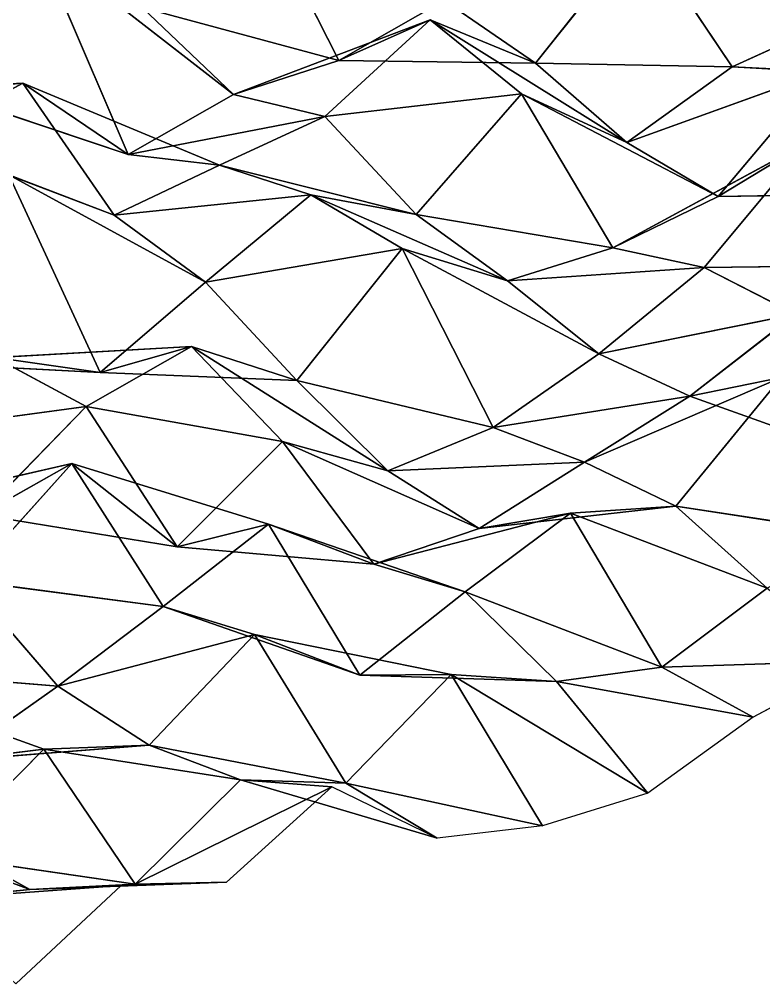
# Model space of a CAD drawing. Header units: metres. Extents: x -3703 to 431, y -1555 to 134.
# Drawn here: x -2506.6 to -2411.8, y -1186.8 to -1063.9 of the extents above; entities that cross this region are included whole.
import ezdxf

# ---------------------------------------------------------------- set-up
doc = ezdxf.new("R2010")
doc.units = ezdxf.units.M

msp = doc.modelspace()

# ---------------------------------------------------------------- linework, layer by layer
for p, q in [((-2477.5637, -1046.1487, -5622.606), (-2465.936, -1069.1517, -5657.7886)), ((-2465.936, -1069.1517, -5657.7886), (-2477.5637, -1046.1487, -5622.606)), ((-2427.4758, -1052.5685, -5646.833), (-2440.8918, -1069.4681, -5670.5493)), ((-2440.8918, -1069.4681, -5670.5493), (-2427.4758, -1052.5685, -5646.833)), ((-2427.4758, -1052.5685, -5646.833), (-2415.848, -1069.9384, -5683.2754)), ((-2415.848, -1069.9384, -5683.2754), (-2427.4758, -1052.5685, -5646.833)), ((-2479.3525, -1073.4814, -5684.316), (-2504.3965, -1053.9739, -5675.8467)), ((-2504.3965, -1053.9739, -5675.8467), (-2492.7688, -1081.1133, -5710.105)), ((-2492.7688, -1081.1133, -5710.105), (-2504.3965, -1053.9739, -5675.8467)), ((-2504.3965, -1053.9739, -5675.8467), (-2479.3525, -1073.4814, -5684.316)), ((-2452.5198, -1061.4845, -5632.008), (-2465.936, -1069.1517, -5657.7886)), ((-2465.936, -1069.1517, -5657.7886), (-2452.5198, -1061.4845, -5632.008)), ((-2452.5198, -1061.4845, -5632.008), (-2440.8918, -1069.4681, -5670.5493)), ((-2440.8918, -1069.4681, -5670.5493), (-2452.5198, -1061.4845, -5632.008)), ((-2465.936, -1069.1517, -5657.7886), (-2490.98, -1062.3589, -5646.4766)), ((-2490.98, -1062.3589, -5646.4766), (-2479.3525, -1073.4814, -5684.316)), ((-2479.3525, -1073.4814, -5684.316), (-2490.98, -1062.3589, -5646.4766)), ((-2490.98, -1062.3589, -5646.4766), (-2465.936, -1069.1517, -5657.7886)), ((-2454.3083, -1063.9377, -5699.2812), (-2479.3525, -1073.4814, -5684.316)), ((-2479.3525, -1073.4814, -5684.316), (-2454.3083, -1063.9377, -5699.2812)), ((-2454.3083, -1063.9377, -5699.2812), (-2467.7249, -1076.2733, -5724.018)), ((-2467.7249, -1076.2733, -5724.018), (-2454.3083, -1063.9377, -5699.2812)), ((-2465.936, -1069.1517, -5657.7886), (-2454.3083, -1063.9377, -5699.2812)), ((-2454.3083, -1063.9377, -5699.2812), (-2465.936, -1069.1517, -5657.7886)), ((-2440.8918, -1069.4681, -5670.5493), (-2454.3083, -1063.9377, -5699.2812)), ((-2429.2644, -1079.5996, -5708.6104), (-2454.3083, -1063.9377, -5699.2812)), ((-2454.3083, -1063.9377, -5699.2812), (-2440.8918, -1069.4681, -5670.5493)), ((-2454.3083, -1063.9377, -5699.2812), (-2442.6807, -1073.3582, -5737.5015)), ((-2442.6807, -1073.3582, -5737.5015), (-2454.3083, -1063.9377, -5699.2812)), ((-2454.3083, -1063.9377, -5699.2812), (-2429.2644, -1079.5996, -5708.6104)), ((-2402.4316, -1063.8231, -5657.1475), (-2415.848, -1069.9384, -5683.2754)), ((-2415.848, -1069.9384, -5683.2754), (-2402.4316, -1063.8231, -5657.1475)), ((-2465.936, -1069.1517, -5657.7886), (-2479.3525, -1073.4814, -5684.316)), ((-2479.3525, -1073.4814, -5684.316), (-2465.936, -1069.1517, -5657.7886)), ((-2440.8918, -1069.4681, -5670.5493), (-2465.936, -1069.1517, -5657.7886)), ((-2465.936, -1069.1517, -5657.7886), (-2440.8918, -1069.4681, -5670.5493)), ((-2415.848, -1069.9384, -5683.2754), (-2440.8918, -1069.4681, -5670.5493)), ((-2440.8918, -1069.4681, -5670.5493), (-2429.2644, -1079.5996, -5708.6104)), ((-2429.2644, -1079.5996, -5708.6104), (-2440.8918, -1069.4681, -5670.5493)), ((-2440.8918, -1069.4681, -5670.5493), (-2415.848, -1069.9384, -5683.2754)), ((-2415.848, -1069.9384, -5683.2754), (-2429.2644, -1079.5996, -5708.6104)), ((-2429.2644, -1079.5996, -5708.6104), (-2415.848, -1069.9384, -5683.2754)), ((-2390.804, -1071.3273, -5695.796), (-2415.848, -1069.9384, -5683.2754)), ((-2415.848, -1069.9384, -5683.2754), (-2404.2205, -1070.5288, -5723.4697)), ((-2404.2205, -1070.5288, -5723.4697), (-2415.848, -1069.9384, -5683.2754)), ((-2415.848, -1069.9384, -5683.2754), (-2390.804, -1071.3273, -5695.796)), ((-2404.2205, -1070.5288, -5723.4697), (-2429.2644, -1079.5996, -5708.6104)), ((-2429.2644, -1079.5996, -5708.6104), (-2404.2205, -1070.5288, -5723.4697)), ((-2404.2205, -1070.5288, -5723.4697), (-2417.6367, -1086.4689, -5747.401)), ((-2417.6367, -1086.4689, -5747.401), (-2404.2205, -1070.5288, -5723.4697)), ((-2506.1853, -1072.0139, -5739.6353), (-2531.2292, -1074.1812, -5726.3193)), ((-2531.2292, -1074.1812, -5726.3193), (-2506.1853, -1072.0139, -5739.6353)), ((-2506.1853, -1072.0139, -5739.6353), (-2519.6018, -1079.2996, -5765.5015)), ((-2519.6018, -1079.2996, -5765.5015), (-2506.1853, -1072.0139, -5739.6353)), ((-2517.8127, -1072.7172, -5699.151), (-2506.1853, -1072.0139, -5739.6353)), ((-2506.1853, -1072.0139, -5739.6353), (-2517.8127, -1072.7172, -5699.151)), ((-2492.7688, -1081.1133, -5710.105), (-2517.8127, -1072.7172, -5699.151)), ((-2517.8127, -1072.7172, -5699.151), (-2492.7688, -1081.1133, -5710.105)), ((-2492.7688, -1081.1133, -5710.105), (-2506.1853, -1072.0139, -5739.6353)), ((-2481.1414, -1082.4656, -5750.1294), (-2506.1853, -1072.0139, -5739.6353)), ((-2506.1853, -1072.0139, -5739.6353), (-2492.7688, -1081.1133, -5710.105)), ((-2506.1853, -1072.0139, -5739.6353), (-2494.5579, -1088.8325, -5776.201)), ((-2494.5579, -1088.8325, -5776.201), (-2506.1853, -1072.0139, -5739.6353)), ((-2506.1853, -1072.0139, -5739.6353), (-2481.1414, -1082.4656, -5750.1294)), ((-2479.3525, -1073.4814, -5684.316), (-2492.7688, -1081.1133, -5710.105)), ((-2492.7688, -1081.1133, -5710.105), (-2479.3525, -1073.4814, -5684.316)), ((-2479.3525, -1073.4814, -5684.316), (-2467.7249, -1076.2733, -5724.018)), ((-2467.7249, -1076.2733, -5724.018), (-2479.3525, -1073.4814, -5684.316)), ((-2442.6807, -1073.3582, -5737.5015), (-2467.7249, -1076.2733, -5724.018)), ((-2467.7249, -1076.2733, -5724.018), (-2442.6807, -1073.3582, -5737.5015)), ((-2442.6807, -1073.3582, -5737.5015), (-2456.0972, -1088.7507, -5761.555)), ((-2456.0972, -1088.7507, -5761.555), (-2442.6807, -1073.3582, -5737.5015)), ((-2429.2644, -1079.5996, -5708.6104), (-2442.6807, -1073.3582, -5737.5015)), ((-2417.6367, -1086.4689, -5747.401), (-2442.6807, -1073.3582, -5737.5015)), ((-2442.6807, -1073.3582, -5737.5015), (-2429.2644, -1079.5996, -5708.6104)), ((-2442.6807, -1073.3582, -5737.5015), (-2431.0532, -1092.9856, -5773.4395)), ((-2431.0532, -1092.9856, -5773.4395), (-2442.6807, -1073.3582, -5737.5015)), ((-2442.6807, -1073.3582, -5737.5015), (-2417.6367, -1086.4689, -5747.401)), ((-2467.7249, -1076.2733, -5724.018), (-2492.7688, -1081.1133, -5710.105)), ((-2492.7688, -1081.1133, -5710.105), (-2467.7249, -1076.2733, -5724.018)), ((-2467.7249, -1076.2733, -5724.018), (-2481.1414, -1082.4656, -5750.1294)), ((-2481.1414, -1082.4656, -5750.1294), (-2467.7249, -1076.2733, -5724.018)), ((-2467.7249, -1076.2733, -5724.018), (-2456.0972, -1088.7507, -5761.555)), ((-2456.0972, -1088.7507, -5761.555), (-2467.7249, -1076.2733, -5724.018)), ((-2494.5579, -1088.8325, -5776.201), (-2519.6018, -1079.2996, -5765.5015)), ((-2519.6018, -1079.2996, -5765.5015), (-2494.5579, -1088.8325, -5776.201)), ((-2406.0093, -1079.4098, -5789.306), (-2431.0532, -1092.9856, -5773.4395)), ((-2431.0532, -1092.9856, -5773.4395), (-2406.0093, -1079.4098, -5789.306)), ((-2429.2644, -1079.5996, -5708.6104), (-2417.6367, -1086.4689, -5747.401)), ((-2417.6367, -1086.4689, -5747.401), (-2429.2644, -1079.5996, -5708.6104)), ((-2406.0093, -1079.4098, -5789.306), (-2419.4258, -1095.5051, -5813.2026)), ((-2419.4258, -1095.5051, -5813.2026), (-2406.0093, -1079.4098, -5789.306)), ((-2417.6367, -1086.4689, -5747.401), (-2406.0093, -1079.4098, -5789.306)), ((-2406.0093, -1079.4098, -5789.306), (-2417.6367, -1086.4689, -5747.401)), ((-2492.7688, -1081.1133, -5710.105), (-2481.1414, -1082.4656, -5750.1294)), ((-2481.1414, -1082.4656, -5750.1294), (-2492.7688, -1081.1133, -5710.105)), ((-2481.1414, -1082.4656, -5750.1294), (-2494.5579, -1088.8325, -5776.201)), ((-2494.5579, -1088.8325, -5776.201), (-2481.1414, -1082.4656, -5750.1294)), ((-2456.0972, -1088.7507, -5761.555), (-2481.1414, -1082.4656, -5750.1294)), ((-2481.1414, -1082.4656, -5750.1294), (-2469.5137, -1086.2336, -5789.6133)), ((-2469.5137, -1086.2336, -5789.6133), (-2481.1414, -1082.4656, -5750.1294)), ((-2481.1414, -1082.4656, -5750.1294), (-2456.0972, -1088.7507, -5761.555)), ((-2494.5579, -1088.8325, -5776.201), (-2507.9739, -1083.7019, -5804.8438)), ((-2482.93, -1097.3737, -5814.6177), (-2507.9739, -1083.7019, -5804.8438)), ((-2507.9739, -1083.7019, -5804.8438), (-2494.5579, -1088.8325, -5776.201)), ((-2507.9739, -1083.7019, -5804.8438), (-2496.3464, -1108.8674, -5839.543)), ((-2496.3464, -1108.8674, -5839.543), (-2507.9739, -1083.7019, -5804.8438)), ((-2507.9739, -1083.7019, -5804.8438), (-2482.93, -1097.3737, -5814.6177)), ((-2469.5137, -1086.2336, -5789.6133), (-2494.5579, -1088.8325, -5776.201)), ((-2494.5579, -1088.8325, -5776.201), (-2469.5137, -1086.2336, -5789.6133)), ((-2469.5137, -1086.2336, -5789.6133), (-2482.93, -1097.3737, -5814.6177)), ((-2482.93, -1097.3737, -5814.6177), (-2469.5137, -1086.2336, -5789.6133)), ((-2456.0972, -1088.7507, -5761.555), (-2469.5137, -1086.2336, -5789.6133)), ((-2444.4697, -1097.2202, -5799.988), (-2469.5137, -1086.2336, -5789.6133)), ((-2469.5137, -1086.2336, -5789.6133), (-2456.0972, -1088.7507, -5761.555)), ((-2469.5137, -1086.2336, -5789.6133), (-2457.886, -1093.1042, -5828.404)), ((-2457.886, -1093.1042, -5828.404), (-2469.5137, -1086.2336, -5789.6133)), ((-2469.5137, -1086.2336, -5789.6133), (-2444.4697, -1097.2202, -5799.988)), ((-2392.5928, -1086.0211, -5760.332), (-2417.6367, -1086.4689, -5747.401)), ((-2417.6367, -1086.4689, -5747.401), (-2392.5928, -1086.0211, -5760.332)), ((-2417.6367, -1086.4689, -5747.401), (-2431.0532, -1092.9856, -5773.4395)), ((-2431.0532, -1092.9856, -5773.4395), (-2417.6367, -1086.4689, -5747.401)), ((-2494.5579, -1088.8325, -5776.201), (-2482.93, -1097.3737, -5814.6177)), ((-2482.93, -1097.3737, -5814.6177), (-2494.5579, -1088.8325, -5776.201)), ((-2431.0532, -1092.9856, -5773.4395), (-2456.0972, -1088.7507, -5761.555)), ((-2456.0972, -1088.7507, -5761.555), (-2444.4697, -1097.2202, -5799.988)), ((-2444.4697, -1097.2202, -5799.988), (-2456.0972, -1088.7507, -5761.555)), ((-2456.0972, -1088.7507, -5761.555), (-2431.0532, -1092.9856, -5773.4395)), ((-2457.886, -1093.1042, -5828.404), (-2482.93, -1097.3737, -5814.6177)), ((-2482.93, -1097.3737, -5814.6177), (-2457.886, -1093.1042, -5828.404)), ((-2457.886, -1093.1042, -5828.404), (-2471.3025, -1109.9114, -5852.1406)), ((-2471.3025, -1109.9114, -5852.1406), (-2457.886, -1093.1042, -5828.404)), ((-2444.4697, -1097.2202, -5799.988), (-2457.886, -1093.1042, -5828.404)), ((-2432.842, -1106.5027, -5838.239), (-2457.886, -1093.1042, -5828.404)), ((-2457.886, -1093.1042, -5828.404), (-2444.4697, -1097.2202, -5799.988)), ((-2457.886, -1093.1042, -5828.404), (-2446.2585, -1115.8711, -5863.6396)), ((-2446.2585, -1115.8711, -5863.6396), (-2457.886, -1093.1042, -5828.404)), ((-2457.886, -1093.1042, -5828.404), (-2432.842, -1106.5027, -5838.239)), ((-2431.0532, -1092.9856, -5773.4395), (-2444.4697, -1097.2202, -5799.988)), ((-2444.4697, -1097.2202, -5799.988), (-2431.0532, -1092.9856, -5773.4395)), ((-2431.0532, -1092.9856, -5773.4395), (-2419.4258, -1095.5051, -5813.2026)), ((-2419.4258, -1095.5051, -5813.2026), (-2431.0532, -1092.9856, -5773.4395)), ((-2419.4258, -1095.5051, -5813.2026), (-2444.4697, -1097.2202, -5799.988)), ((-2444.4697, -1097.2202, -5799.988), (-2419.4258, -1095.5051, -5813.2026)), ((-2419.4258, -1095.5051, -5813.2026), (-2432.842, -1106.5027, -5838.239)), ((-2432.842, -1106.5027, -5838.239), (-2419.4258, -1095.5051, -5813.2026)), ((-2394.3818, -1095.2256, -5826.096), (-2419.4258, -1095.5051, -5813.2026)), ((-2419.4258, -1095.5051, -5813.2026), (-2394.3818, -1095.2256, -5826.096)), ((-2419.4258, -1095.5051, -5813.2026), (-2407.798, -1101.4558, -5852.1987)), ((-2407.798, -1101.4558, -5852.1987), (-2419.4258, -1095.5051, -5813.2026)), ((-2444.4697, -1097.2202, -5799.988), (-2432.842, -1106.5027, -5838.239)), ((-2432.842, -1106.5027, -5838.239), (-2444.4697, -1097.2202, -5799.988)), ((-2482.93, -1097.3737, -5814.6177), (-2496.3464, -1108.8674, -5839.543)), ((-2496.3464, -1108.8674, -5839.543), (-2482.93, -1097.3737, -5814.6177)), ((-2482.93, -1097.3737, -5814.6177), (-2471.3025, -1109.9114, -5852.1406)), ((-2471.3025, -1109.9114, -5852.1406), (-2482.93, -1097.3737, -5814.6177)), ((-2407.798, -1101.4558, -5852.1987), (-2432.842, -1106.5027, -5838.239)), ((-2432.842, -1106.5027, -5838.239), (-2407.798, -1101.4558, -5852.1987)), ((-2407.798, -1101.4558, -5852.1987), (-2421.2146, -1111.9088, -5877.3564)), ((-2421.2146, -1111.9088, -5877.3564), (-2407.798, -1101.4558, -5852.1987)), ((-2484.719, -1105.5775, -5880.606), (-2509.763, -1106.9841, -5867.46)), ((-2509.763, -1106.9841, -5867.46), (-2484.719, -1105.5775, -5880.606)), ((-2484.719, -1105.5775, -5880.606), (-2498.1353, -1113.2129, -5906.3936)), ((-2498.1353, -1113.2129, -5906.3936), (-2484.719, -1105.5775, -5880.606)), ((-2496.3464, -1108.8674, -5839.543), (-2484.719, -1105.5775, -5880.606)), ((-2484.719, -1105.5775, -5880.606), (-2496.3464, -1108.8674, -5839.543)), ((-2471.3025, -1109.9114, -5852.1406), (-2484.719, -1105.5775, -5880.606)), ((-2459.675, -1121.4058, -5889.8975), (-2484.719, -1105.5775, -5880.606)), ((-2484.719, -1105.5775, -5880.606), (-2471.3025, -1109.9114, -5852.1406)), ((-2484.719, -1105.5775, -5880.606), (-2473.0913, -1117.6592, -5918.231)), ((-2473.0913, -1117.6592, -5918.231), (-2484.719, -1105.5775, -5880.606)), ((-2484.719, -1105.5775, -5880.606), (-2459.675, -1121.4058, -5889.8975)), ((-2496.3464, -1108.8674, -5839.543), (-2509.763, -1106.9841, -5867.46)), ((-2509.763, -1106.9841, -5867.46), (-2496.3464, -1108.8674, -5839.543)), ((-2509.763, -1106.9841, -5867.46), (-2498.1353, -1113.2129, -5906.3936)), ((-2498.1353, -1113.2129, -5906.3936), (-2509.763, -1106.9841, -5867.46)), ((-2432.842, -1106.5027, -5838.239), (-2446.2585, -1115.8711, -5863.6396)), ((-2446.2585, -1115.8711, -5863.6396), (-2432.842, -1106.5027, -5838.239)), ((-2432.842, -1106.5027, -5838.239), (-2421.2146, -1111.9088, -5877.3564)), ((-2421.2146, -1111.9088, -5877.3564), (-2432.842, -1106.5027, -5838.239)), ((-2496.3464, -1108.8674, -5839.543), (-2521.3904, -1107.576, -5827.0005)), ((-2521.3904, -1107.576, -5827.0005), (-2496.3464, -1108.8674, -5839.543)), ((-2471.3025, -1109.9114, -5852.1406), (-2496.3464, -1108.8674, -5839.543)), ((-2496.3464, -1108.8674, -5839.543), (-2471.3025, -1109.9114, -5852.1406)), ((-2409.5872, -1109.5105, -5918.2197), (-2434.631, -1120.2896, -5902.9785)), ((-2434.631, -1120.2896, -5902.9785), (-2409.5872, -1109.5105, -5918.2197)), ((-2409.5872, -1109.5105, -5918.2197), (-2423.0034, -1125.8973, -5942.0513)), ((-2423.0034, -1125.8973, -5942.0513), (-2409.5872, -1109.5105, -5918.2197)), ((-2421.2146, -1111.9088, -5877.3564), (-2409.5872, -1109.5105, -5918.2197)), ((-2409.5872, -1109.5105, -5918.2197), (-2421.2146, -1111.9088, -5877.3564)), ((-2446.2585, -1115.8711, -5863.6396), (-2471.3025, -1109.9114, -5852.1406)), ((-2471.3025, -1109.9114, -5852.1406), (-2459.675, -1121.4058, -5889.8975)), ((-2459.675, -1121.4058, -5889.8975), (-2471.3025, -1109.9114, -5852.1406)), ((-2471.3025, -1109.9114, -5852.1406), (-2446.2585, -1115.8711, -5863.6396)), ((-2421.2146, -1111.9088, -5877.3564), (-2446.2585, -1115.8711, -5863.6396)), ((-2446.2585, -1115.8711, -5863.6396), (-2421.2146, -1111.9088, -5877.3564)), ((-2421.2146, -1111.9088, -5877.3564), (-2434.631, -1120.2896, -5902.9785)), ((-2434.631, -1120.2896, -5902.9785), (-2421.2146, -1111.9088, -5877.3564)), ((-2396.1707, -1120.8523, -5888.188), (-2421.2146, -1111.9088, -5877.3564)), ((-2421.2146, -1111.9088, -5877.3564), (-2396.1707, -1120.8523, -5888.188)), ((-2498.1353, -1113.2129, -5906.3936), (-2523.1792, -1116.6012, -5892.8047)), ((-2523.1792, -1116.6012, -5892.8047), (-2498.1353, -1113.2129, -5906.3936)), ((-2498.1353, -1113.2129, -5906.3936), (-2511.5518, -1127.0142, -5930.803)), ((-2511.5518, -1127.0142, -5930.803), (-2498.1353, -1113.2129, -5906.3936)), ((-2473.0913, -1117.6592, -5918.231), (-2498.1353, -1113.2129, -5906.3936)), ((-2498.1353, -1113.2129, -5906.3936), (-2486.5078, -1131.1168, -5942.717)), ((-2486.5078, -1131.1168, -5942.717), (-2498.1353, -1113.2129, -5906.3936)), ((-2498.1353, -1113.2129, -5906.3936), (-2473.0913, -1117.6592, -5918.231)), ((-2446.2585, -1115.8711, -5863.6396), (-2459.675, -1121.4058, -5889.8975)), ((-2459.675, -1121.4058, -5889.8975), (-2446.2585, -1115.8711, -5863.6396)), ((-2446.2585, -1115.8711, -5863.6396), (-2434.631, -1120.2896, -5902.9785)), ((-2434.631, -1120.2896, -5902.9785), (-2446.2585, -1115.8711, -5863.6396)), ((-2473.0913, -1117.6592, -5918.231), (-2486.5078, -1131.1168, -5942.717)), ((-2486.5078, -1131.1168, -5942.717), (-2473.0913, -1117.6592, -5918.231)), ((-2459.675, -1121.4058, -5889.8975), (-2473.0913, -1117.6592, -5918.231)), ((-2448.0474, -1128.7548, -5928.581), (-2473.0913, -1117.6592, -5918.231)), ((-2473.0913, -1117.6592, -5918.231), (-2459.675, -1121.4058, -5889.8975)), ((-2473.0913, -1117.6592, -5918.231), (-2461.4639, -1133.2916, -5955.062)), ((-2461.4639, -1133.2916, -5955.062), (-2473.0913, -1117.6592, -5918.231)), ((-2473.0913, -1117.6592, -5918.231), (-2448.0474, -1128.7548, -5928.581)), ((-2499.924, -1120.4602, -5972.595), (-2524.968, -1126.2433, -5958.4707)), ((-2524.968, -1126.2433, -5958.4707), (-2499.924, -1120.4602, -5972.595)), ((-2499.924, -1120.4602, -5972.595), (-2513.3406, -1135.4059, -5996.749)), ((-2513.3406, -1135.4059, -5996.749), (-2499.924, -1120.4602, -5972.595)), ((-2511.5518, -1127.0142, -5930.803), (-2499.924, -1120.4602, -5972.595)), ((-2499.924, -1120.4602, -5972.595), (-2511.5518, -1127.0142, -5930.803)), ((-2486.5078, -1131.1168, -5942.717), (-2499.924, -1120.4602, -5972.595)), ((-2474.8801, -1128.2152, -5983.6924), (-2499.924, -1120.4602, -5972.595)), ((-2499.924, -1120.4602, -5972.595), (-2486.5078, -1131.1168, -5942.717)), ((-2499.924, -1120.4602, -5972.595), (-2488.2966, -1138.7106, -6008.8413)), ((-2488.2966, -1138.7106, -6008.8413), (-2499.924, -1120.4602, -5972.595)), ((-2499.924, -1120.4602, -5972.595), (-2474.8801, -1128.2152, -5983.6924)), ((-2434.631, -1120.2896, -5902.9785), (-2459.675, -1121.4058, -5889.8975)), ((-2459.675, -1121.4058, -5889.8975), (-2434.631, -1120.2896, -5902.9785)), ((-2434.631, -1120.2896, -5902.9785), (-2448.0474, -1128.7548, -5928.581)), ((-2448.0474, -1128.7548, -5928.581), (-2434.631, -1120.2896, -5902.9785)), ((-2434.631, -1120.2896, -5902.9785), (-2423.0034, -1125.8973, -5942.0513)), ((-2423.0034, -1125.8973, -5942.0513), (-2434.631, -1120.2896, -5902.9785)), ((-2459.675, -1121.4058, -5889.8975), (-2448.0474, -1128.7548, -5928.581)), ((-2448.0474, -1128.7548, -5928.581), (-2459.675, -1121.4058, -5889.8975)), ((-2423.0034, -1125.8973, -5942.0513), (-2448.0474, -1128.7548, -5928.581)), ((-2448.0474, -1128.7548, -5928.581), (-2423.0034, -1125.8973, -5942.0513)), ((-2423.0034, -1125.8973, -5942.0513), (-2436.42, -1126.8063, -5969.3433)), ((-2436.42, -1126.8063, -5969.3433), (-2423.0034, -1125.8973, -5942.0513)), ((-2397.9595, -1129.7644, -5954.0176), (-2423.0034, -1125.8973, -5942.0513)), ((-2423.0034, -1125.8973, -5942.0513), (-2411.376, -1136.3517, -5980.04)), ((-2411.376, -1136.3517, -5980.04), (-2423.0034, -1125.8973, -5942.0513)), ((-2423.0034, -1125.8973, -5942.0513), (-2397.9595, -1129.7644, -5954.0176)), ((-2486.5078, -1131.1168, -5942.717), (-2511.5518, -1127.0142, -5930.803)), ((-2511.5518, -1127.0142, -5930.803), (-2486.5078, -1131.1168, -5942.717)), ((-2436.42, -1126.8063, -5969.3433), (-2461.4639, -1133.2916, -5955.062)), ((-2461.4639, -1133.2916, -5955.062), (-2436.42, -1126.8063, -5969.3433)), ((-2436.42, -1126.8063, -5969.3433), (-2449.8362, -1136.8098, -5994.6016)), ((-2449.8362, -1136.8098, -5994.6016), (-2436.42, -1126.8063, -5969.3433)), ((-2448.0474, -1128.7548, -5928.581), (-2436.42, -1126.8063, -5969.3433)), ((-2436.42, -1126.8063, -5969.3433), (-2448.0474, -1128.7548, -5928.581)), ((-2411.376, -1136.3517, -5980.04), (-2436.42, -1126.8063, -5969.3433)), ((-2436.42, -1126.8063, -5969.3433), (-2424.7922, -1146.414, -6005.285)), ((-2424.7922, -1146.414, -6005.285), (-2436.42, -1126.8063, -5969.3433)), ((-2436.42, -1126.8063, -5969.3433), (-2411.376, -1136.3517, -5980.04)), ((-2474.8801, -1128.2152, -5983.6924), (-2488.2966, -1138.7106, -6008.8413)), ((-2488.2966, -1138.7106, -6008.8413), (-2474.8801, -1128.2152, -5983.6924)), ((-2486.5078, -1131.1168, -5942.717), (-2474.8801, -1128.2152, -5983.6924)), ((-2474.8801, -1128.2152, -5983.6924), (-2486.5078, -1131.1168, -5942.717)), ((-2461.4639, -1133.2916, -5955.062), (-2474.8801, -1128.2152, -5983.6924)), ((-2449.8362, -1136.8098, -5994.6016), (-2474.8801, -1128.2152, -5983.6924)), ((-2474.8801, -1128.2152, -5983.6924), (-2461.4639, -1133.2916, -5955.062)), ((-2474.8801, -1128.2152, -5983.6924), (-2463.2527, -1147.4465, -6019.719)), ((-2463.2527, -1147.4465, -6019.719), (-2474.8801, -1128.2152, -5983.6924)), ((-2474.8801, -1128.2152, -5983.6924), (-2449.8362, -1136.8098, -5994.6016)), ((-2448.0474, -1128.7548, -5928.581), (-2461.4639, -1133.2916, -5955.062)), ((-2461.4639, -1133.2916, -5955.062), (-2448.0474, -1128.7548, -5928.581)), ((-2461.4639, -1133.2916, -5955.062), (-2486.5078, -1131.1168, -5942.717)), ((-2486.5078, -1131.1168, -5942.717), (-2461.4639, -1133.2916, -5955.062)), ((-2461.4639, -1133.2916, -5955.062), (-2449.8362, -1136.8098, -5994.6016)), ((-2449.8362, -1136.8098, -5994.6016), (-2461.4639, -1133.2916, -5955.062)), ((-2488.2966, -1138.7106, -6008.8413), (-2513.3406, -1135.4059, -5996.749)), ((-2513.3406, -1135.4059, -5996.749), (-2501.7131, -1148.8292, -6034.074)), ((-2501.7131, -1148.8292, -6034.074), (-2513.3406, -1135.4059, -5996.749)), ((-2513.3406, -1135.4059, -5996.749), (-2488.2966, -1138.7106, -6008.8413)), ((-2411.376, -1136.3517, -5980.04), (-2424.7922, -1146.414, -6005.285)), ((-2424.7922, -1146.414, -6005.285), (-2411.376, -1136.3517, -5980.04)), ((-2449.8362, -1136.8098, -5994.6016), (-2463.2527, -1147.4465, -6019.719)), ((-2463.2527, -1147.4465, -6019.719), (-2449.8362, -1136.8098, -5994.6016)), ((-2424.7922, -1146.414, -6005.285), (-2449.8362, -1136.8098, -5994.6016)), ((-2449.8362, -1136.8098, -5994.6016), (-2438.2087, -1148.246, -6032.3716)), ((-2438.2087, -1148.246, -6032.3716), (-2449.8362, -1136.8098, -5994.6016)), ((-2449.8362, -1136.8098, -5994.6016), (-2424.7922, -1146.414, -6005.285)), ((-2488.2966, -1138.7106, -6008.8413), (-2501.7131, -1148.8292, -6034.074)), ((-2501.7131, -1148.8292, -6034.074), (-2488.2966, -1138.7106, -6008.8413)), ((-2463.2527, -1147.4465, -6019.719), (-2488.2966, -1138.7106, -6008.8413)), ((-2488.2966, -1138.7106, -6008.8413), (-2476.6692, -1142.2727, -6048.371)), ((-2476.6692, -1142.2727, -6048.371), (-2488.2966, -1138.7106, -6008.8413)), ((-2488.2966, -1138.7106, -6008.8413), (-2463.2527, -1147.4465, -6019.719)), ((-2476.6692, -1142.2727, -6048.371), (-2501.7131, -1148.8292, -6034.074)), ((-2501.7131, -1148.8292, -6034.074), (-2476.6692, -1142.2727, -6048.371)), ((-2476.6692, -1142.2727, -6048.371), (-2490.0854, -1156.3636, -6072.716)), ((-2490.0854, -1156.3636, -6072.716), (-2476.6692, -1142.2727, -6048.371)), ((-2463.2527, -1147.4465, -6019.719), (-2476.6692, -1142.2727, -6048.371)), ((-2451.6252, -1147.3696, -6060.063), (-2476.6692, -1142.2727, -6048.371)), ((-2476.6692, -1142.2727, -6048.371), (-2463.2527, -1147.4465, -6019.719)), ((-2476.6692, -1142.2727, -6048.371), (-2465.0415, -1161.2029, -6084.465)), ((-2465.0415, -1161.2029, -6084.465), (-2476.6692, -1142.2727, -6048.371)), ((-2476.6692, -1142.2727, -6048.371), (-2451.6252, -1147.3696, -6060.063)), ((-2424.7922, -1146.414, -6005.285), (-2438.2087, -1148.246, -6032.3716)), ((-2438.2087, -1148.246, -6032.3716), (-2424.7922, -1146.414, -6005.285)), ((-2399.7483, -1145.6086, -6018.2964), (-2424.7922, -1146.414, -6005.285)), ((-2424.7922, -1146.414, -6005.285), (-2399.7483, -1145.6086, -6018.2964)), ((-2424.7922, -1146.414, -6005.285), (-2413.1648, -1152.7942, -6044.1855)), ((-2413.1648, -1152.7942, -6044.1855), (-2424.7922, -1146.414, -6005.285)), ((-2399.7483, -1145.6086, -6018.2964), (-2413.1648, -1152.7942, -6044.1855)), ((-2501.7131, -1148.8292, -6034.074), (-2526.757, -1146.8231, -6021.6914)), ((-2526.757, -1146.8231, -6021.6914), (-2501.7131, -1148.8292, -6034.074)), ((-2451.6252, -1147.3696, -6060.063), (-2465.0415, -1161.2029, -6084.465)), ((-2465.0415, -1161.2029, -6084.465), (-2451.6252, -1147.3696, -6060.063)), ((-2463.2527, -1147.4465, -6019.719), (-2451.6252, -1147.3696, -6060.063)), ((-2451.6252, -1147.3696, -6060.063), (-2463.2527, -1147.4465, -6019.719)), ((-2438.2087, -1148.246, -6032.3716), (-2463.2527, -1147.4465, -6019.719)), ((-2463.2527, -1147.4465, -6019.719), (-2438.2087, -1148.246, -6032.3716)), ((-2438.2087, -1148.246, -6032.3716), (-2451.6252, -1147.3696, -6060.063)), ((-2426.5813, -1162.4773, -6069.5156), (-2451.6252, -1147.3696, -6060.063)), ((-2451.6252, -1147.3696, -6060.063), (-2438.2087, -1148.246, -6032.3716)), ((-2451.6252, -1147.3696, -6060.063), (-2439.9976, -1166.6301, -6096.0825)), ((-2439.9976, -1166.6301, -6096.0825), (-2451.6252, -1147.3696, -6060.063)), ((-2451.6252, -1147.3696, -6060.063), (-2426.5813, -1162.4773, -6069.5156)), ((-2503.502, -1156.8662, -6100.0986), (-2528.546, -1147.8767, -6089.278)), ((-2528.546, -1147.8767, -6089.278), (-2503.502, -1156.8662, -6100.0986)), ((-2501.7131, -1148.8292, -6034.074), (-2515.1294, -1158.3197, -6059.4473)), ((-2515.1294, -1158.3197, -6059.4473), (-2501.7131, -1148.8292, -6034.074)), ((-2501.7131, -1148.8292, -6034.074), (-2490.0854, -1156.3636, -6072.716)), ((-2490.0854, -1156.3636, -6072.716), (-2501.7131, -1148.8292, -6034.074)), ((-2413.1648, -1152.7942, -6044.1855), (-2438.2087, -1148.246, -6032.3716)), ((-2438.2087, -1148.246, -6032.3716), (-2426.5813, -1162.4773, -6069.5156)), ((-2426.5813, -1162.4773, -6069.5156), (-2438.2087, -1148.246, -6032.3716)), ((-2438.2087, -1148.246, -6032.3716), (-2413.1648, -1152.7942, -6044.1855)), ((-2413.1648, -1152.7942, -6044.1855), (-2426.5813, -1162.4773, -6069.5156)), ((-2503.502, -1156.8662, -6100.0986), (-2516.9182, -1170.4098, -6124.5654)), ((-2516.9182, -1170.4098, -6124.5654), (-2503.502, -1156.8662, -6100.0986)), ((-2490.0854, -1156.3636, -6072.716), (-2515.1294, -1158.3197, -6059.4473)), ((-2515.1294, -1158.3197, -6059.4473), (-2490.0854, -1156.3636, -6072.716)), ((-2515.1294, -1158.3197, -6059.4473), (-2503.502, -1156.8662, -6100.0986)), ((-2503.502, -1156.8662, -6100.0986), (-2515.1294, -1158.3197, -6059.4473)), ((-2490.0854, -1156.3636, -6072.716), (-2503.502, -1156.8662, -6100.0986)), ((-2503.502, -1156.8662, -6100.0986), (-2490.0854, -1156.3636, -6072.716)), ((-2478.458, -1160.7941, -6112.052), (-2503.502, -1156.8662, -6100.0986)), ((-2503.502, -1156.8662, -6100.0986), (-2491.8743, -1174.0853, -6136.575)), ((-2491.8743, -1174.0853, -6136.575), (-2503.502, -1156.8662, -6100.0986)), ((-2503.502, -1156.8662, -6100.0986), (-2478.458, -1160.7941, -6112.052)), ((-2465.0415, -1161.2029, -6084.465), (-2490.0854, -1156.3636, -6072.716)), ((-2490.0854, -1156.3636, -6072.716), (-2478.458, -1160.7941, -6112.052)), ((-2478.458, -1160.7941, -6112.052), (-2490.0854, -1156.3636, -6072.716)), ((-2490.0854, -1156.3636, -6072.716), (-2465.0415, -1161.2029, -6084.465)), ((-2505.2908, -1174.7607, -6163.92), (-2530.3347, -1160.9695, -6154.1724)), ((-2530.3347, -1160.9695, -6154.1724), (-2505.2908, -1174.7607, -6163.92)), ((-2478.458, -1160.7941, -6112.052), (-2491.8743, -1174.0853, -6136.575)), ((-2491.8743, -1174.0853, -6136.575), (-2478.458, -1160.7941, -6112.052)), ((-2465.0415, -1161.2029, -6084.465), (-2478.458, -1160.7941, -6112.052)), ((-2453.414, -1168.2162, -6123.223), (-2478.458, -1160.7941, -6112.052)), ((-2478.458, -1160.7941, -6112.052), (-2465.0415, -1161.2029, -6084.465)), ((-2478.458, -1160.7941, -6112.052), (-2466.8303, -1161.6758, -6152.181)), ((-2466.8303, -1161.6758, -6152.181), (-2478.458, -1160.7941, -6112.052)), ((-2478.458, -1160.7941, -6112.052), (-2453.414, -1168.2162, -6123.223)), ((-2439.9976, -1166.6301, -6096.0825), (-2465.0415, -1161.2029, -6084.465)), ((-2465.0415, -1161.2029, -6084.465), (-2453.414, -1168.2162, -6123.223)), ((-2453.414, -1168.2162, -6123.223), (-2465.0415, -1161.2029, -6084.465)), ((-2465.0415, -1161.2029, -6084.465), (-2439.9976, -1166.6301, -6096.0825)), ((-2466.8303, -1161.6758, -6152.181), (-2491.8743, -1174.0853, -6136.575)), ((-2491.8743, -1174.0853, -6136.575), (-2466.8303, -1161.6758, -6152.181)), ((-2466.8303, -1161.6758, -6152.181), (-2480.2468, -1173.8156, -6176.9624)), ((-2453.414, -1168.2162, -6123.223), (-2466.8303, -1161.6758, -6152.181)), ((-2426.5813, -1162.4773, -6069.5156), (-2439.9976, -1166.6301, -6096.0825)), ((-2439.9976, -1166.6301, -6096.0825), (-2453.414, -1168.2162, -6123.223)), ((-2491.8743, -1174.0853, -6136.575), (-2516.9182, -1170.4098, -6124.5654)), ((-2516.9182, -1170.4098, -6124.5654), (-2505.2908, -1174.7607, -6163.92)), ((-2505.2908, -1174.7607, -6163.92), (-2516.9182, -1170.4098, -6124.5654)), ((-2516.9182, -1170.4098, -6124.5654), (-2491.8743, -1174.0853, -6136.575)), ((-2493.6633, -1174.2623, -6204.358), (-2518.7073, -1176.0824, -6191.1196)), ((-2518.7073, -1176.0824, -6191.1196), (-2493.6633, -1174.2623, -6204.358)), ((-2493.6633, -1174.2623, -6204.358), (-2507.0796, -1186.7595, -6229.0586)), ((-2480.2468, -1173.8156, -6176.9624), (-2505.2908, -1174.7607, -6163.92)), ((-2505.2908, -1174.7607, -6163.92), (-2480.2468, -1173.8156, -6176.9624)), ((-2491.8743, -1174.0853, -6136.575), (-2505.2908, -1174.7607, -6163.92)), ((-2505.2908, -1174.7607, -6163.92), (-2491.8743, -1174.0853, -6136.575)), ((-2505.2908, -1174.7607, -6163.92), (-2493.6633, -1174.2623, -6204.358)), ((-2493.6633, -1174.2623, -6204.358), (-2505.2908, -1174.7607, -6163.92)), ((-2480.2468, -1173.8156, -6176.9624), (-2493.6633, -1174.2623, -6204.358)), ((-2491.8743, -1174.0853, -6136.575), (-2480.2468, -1173.8156, -6176.9624)), ((-2480.2468, -1173.8156, -6176.9624), (-2491.8743, -1174.0853, -6136.575)), ((-2505.2908, -1174.7607, -6163.92), (-2518.7073, -1176.0824, -6191.1196)), ((-2518.7073, -1176.0824, -6191.1196), (-2505.2908, -1174.7607, -6163.92))]:
    msp.add_line(p, q)
for points in [[(-2477.5637, -1046.1487, -5622.606), (-2465.936, -1069.1517, -5657.7886), (-2490.98, -1062.3589, -5646.4766), (-2490.98, -1062.3588, -5646.4766)], [(-2465.936, -1069.1517, -5657.7886), (-2477.5637, -1046.1487, -5622.606), (-2452.5198, -1061.4845, -5632.008), (-2452.5198, -1061.4844, -5632.008)], [(-2440.8918, -1069.4681, -5670.5493), (-2452.5198, -1061.4845, -5632.008), (-2427.4758, -1052.5685, -5646.833), (-2427.4758, -1052.5684, -5646.833)], [(-2427.4758, -1052.5685, -5646.833), (-2415.848, -1069.9384, -5683.2754), (-2440.8918, -1069.4681, -5670.5493), (-2440.8918, -1069.468, -5670.5493)], [(-2415.848, -1069.9384, -5683.2754), (-2427.4758, -1052.5685, -5646.833), (-2402.4316, -1063.8231, -5657.1475), (-2402.4316, -1063.823, -5657.1475)], [(-2517.8127, -1072.7172, -5699.151), (-2529.4404, -1061.3138, -5661.3745), (-2504.3965, -1053.9739, -5675.8467), (-2504.3965, -1053.9738, -5675.8467)], [(-2504.3965, -1053.9739, -5675.8467), (-2492.7688, -1081.1133, -5710.105), (-2517.8127, -1072.7172, -5699.151), (-2517.8127, -1072.717, -5699.151)], [(-2490.98, -1062.3589, -5646.4766), (-2479.3525, -1073.4814, -5684.316), (-2504.3965, -1053.9739, -5675.8467), (-2504.3965, -1053.9738, -5675.8467)], [(-2492.7688, -1081.1133, -5710.105), (-2504.3965, -1053.9739, -5675.8467), (-2479.3525, -1073.4814, -5684.316), (-2479.3525, -1073.4813, -5684.316)], [(-2452.5198, -1061.4845, -5632.008), (-2440.8918, -1069.4681, -5670.5493), (-2465.936, -1069.1517, -5657.7886), (-2465.936, -1069.1516, -5657.7886)], [(-2479.3525, -1073.4814, -5684.316), (-2490.98, -1062.3589, -5646.4766), (-2465.936, -1069.1517, -5657.7886), (-2465.936, -1069.1516, -5657.7886)], [(-2467.7249, -1076.2733, -5724.018), (-2479.3525, -1073.4814, -5684.316), (-2454.3083, -1063.9377, -5699.2812), (-2454.3083, -1063.9376, -5699.2812)], [(-2465.936, -1069.1517, -5657.7886), (-2454.3083, -1063.9377, -5699.2812), (-2479.3525, -1073.4814, -5684.316), (-2479.3525, -1073.4813, -5684.316)], [(-2454.3083, -1063.9377, -5699.2812), (-2442.6807, -1073.3582, -5737.5015), (-2467.7249, -1076.2733, -5724.018), (-2467.7249, -1076.2732, -5724.018)], [(-2454.3083, -1063.9377, -5699.2812), (-2465.936, -1069.1517, -5657.7886), (-2440.8918, -1069.4681, -5670.5493), (-2440.8918, -1069.468, -5670.5493)], [(-2440.8918, -1069.4681, -5670.5493), (-2429.2644, -1079.5996, -5708.6104), (-2454.3083, -1063.9377, -5699.2812), (-2454.3083, -1063.9376, -5699.2812)], [(-2442.6807, -1073.3582, -5737.5015), (-2454.3083, -1063.9377, -5699.2812), (-2429.2644, -1079.5996, -5708.6104), (-2429.2644, -1079.5995, -5708.6104)], [(-2402.4316, -1063.8231, -5657.1475), (-2390.804, -1071.3273, -5695.796), (-2415.848, -1069.9384, -5683.2754), (-2415.848, -1069.9382, -5683.2754)], [(-2429.2644, -1079.5996, -5708.6104), (-2440.8918, -1069.4681, -5670.5493), (-2415.848, -1069.9384, -5683.2754), (-2415.848, -1069.9382, -5683.2754)], [(-2415.848, -1069.9384, -5683.2754), (-2404.2205, -1070.5288, -5723.4697), (-2429.2644, -1079.5996, -5708.6104), (-2429.2644, -1079.5995, -5708.6104)], [(-2404.2205, -1070.5288, -5723.4697), (-2415.848, -1069.9384, -5683.2754), (-2390.804, -1071.3273, -5695.796), (-2390.804, -1071.3271, -5695.796)], [(-2417.6367, -1086.4689, -5747.401), (-2429.2644, -1079.5996, -5708.6104), (-2404.2205, -1070.5288, -5723.4697), (-2404.2205, -1070.5287, -5723.4697)], [(-2404.2205, -1070.5288, -5723.4697), (-2392.5928, -1086.0211, -5760.332), (-2417.6367, -1086.4689, -5747.401), (-2417.6367, -1086.4688, -5747.401)], [(-2519.6018, -1079.2996, -5765.5015), (-2531.2292, -1074.1812, -5726.3193), (-2506.1853, -1072.0139, -5739.6353), (-2506.1853, -1072.0138, -5739.6353)], [(-2517.8127, -1072.7172, -5699.151), (-2506.1853, -1072.0139, -5739.6353), (-2531.2292, -1074.1812, -5726.3193), (-2531.2292, -1074.181, -5726.3193)], [(-2506.1853, -1072.0139, -5739.6353), (-2494.5579, -1088.8325, -5776.201), (-2519.6018, -1079.2996, -5765.5015), (-2519.6018, -1079.2994, -5765.5015)], [(-2506.1853, -1072.0139, -5739.6353), (-2517.8127, -1072.7172, -5699.151), (-2492.7688, -1081.1133, -5710.105), (-2492.7688, -1081.1132, -5710.105)], [(-2492.7688, -1081.1133, -5710.105), (-2481.1414, -1082.4656, -5750.1294), (-2506.1853, -1072.0139, -5739.6353), (-2506.1853, -1072.0138, -5739.6353)], [(-2494.5579, -1088.8325, -5776.201), (-2506.1853, -1072.0139, -5739.6353), (-2481.1414, -1082.4656, -5750.1294), (-2481.1414, -1082.4655, -5750.1294)], [(-2479.3525, -1073.4814, -5684.316), (-2467.7249, -1076.2733, -5724.018), (-2492.7688, -1081.1133, -5710.105), (-2492.7688, -1081.1132, -5710.105)], [(-2456.0972, -1088.7507, -5761.555), (-2467.7249, -1076.2733, -5724.018), (-2442.6807, -1073.3582, -5737.5015), (-2442.6807, -1073.358, -5737.5015)], [(-2442.6807, -1073.3582, -5737.5015), (-2431.0532, -1092.9856, -5773.4395), (-2456.0972, -1088.7507, -5761.555), (-2456.0972, -1088.7506, -5761.555)], [(-2429.2644, -1079.5996, -5708.6104), (-2417.6367, -1086.4689, -5747.401), (-2442.6807, -1073.3582, -5737.5015), (-2442.6807, -1073.358, -5737.5015)], [(-2431.0532, -1092.9856, -5773.4395), (-2442.6807, -1073.3582, -5737.5015), (-2417.6367, -1086.4689, -5747.401), (-2417.6367, -1086.4688, -5747.401)], [(-2481.1414, -1082.4656, -5750.1294), (-2492.7688, -1081.1133, -5710.105), (-2467.7249, -1076.2733, -5724.018), (-2467.7249, -1076.2732, -5724.018)], [(-2467.7249, -1076.2733, -5724.018), (-2456.0972, -1088.7507, -5761.555), (-2481.1414, -1082.4656, -5750.1294), (-2481.1414, -1082.4655, -5750.1294)], [(-2507.9739, -1083.7019, -5804.8438), (-2519.6018, -1079.2996, -5765.5015), (-2494.5579, -1088.8325, -5776.201), (-2494.5579, -1088.8324, -5776.201)], [(-2419.4258, -1095.5051, -5813.2026), (-2431.0532, -1092.9856, -5773.4395), (-2406.0093, -1079.4098, -5789.306), (-2406.0093, -1079.4097, -5789.306)], [(-2417.6367, -1086.4689, -5747.401), (-2406.0093, -1079.4098, -5789.306), (-2431.0532, -1092.9856, -5773.4395), (-2431.0532, -1092.9855, -5773.4395)], [(-2406.0093, -1079.4098, -5789.306), (-2394.3818, -1095.2256, -5826.096), (-2419.4258, -1095.5051, -5813.2026), (-2419.4258, -1095.505, -5813.2026)], [(-2406.0093, -1079.4098, -5789.306), (-2417.6367, -1086.4689, -5747.401), (-2392.5928, -1086.0211, -5760.332), (-2392.5928, -1086.021, -5760.332)], [(-2481.1414, -1082.4656, -5750.1294), (-2469.5137, -1086.2336, -5789.6133), (-2494.5579, -1088.8325, -5776.201), (-2494.5579, -1088.8324, -5776.201)], [(-2469.5137, -1086.2336, -5789.6133), (-2481.1414, -1082.4656, -5750.1294), (-2456.0972, -1088.7507, -5761.555), (-2456.0972, -1088.7506, -5761.555)], [(-2507.9739, -1083.7019, -5804.8438), (-2496.3464, -1108.8674, -5839.543), (-2521.3904, -1107.576, -5827.0005), (-2521.3904, -1107.5759, -5827.0005)], [(-2494.5579, -1088.8325, -5776.201), (-2482.93, -1097.3737, -5814.6177), (-2507.9739, -1083.7019, -5804.8438), (-2507.9739, -1083.7018, -5804.8438)], [(-2496.3464, -1108.8674, -5839.543), (-2507.9739, -1083.7019, -5804.8438), (-2482.93, -1097.3737, -5814.6177), (-2482.93, -1097.3735, -5814.6177)], [(-2482.93, -1097.3737, -5814.6177), (-2494.5579, -1088.8325, -5776.201), (-2469.5137, -1086.2336, -5789.6133), (-2469.5137, -1086.2335, -5789.6133)], [(-2469.5137, -1086.2336, -5789.6133), (-2457.886, -1093.1042, -5828.404), (-2482.93, -1097.3737, -5814.6177), (-2482.93, -1097.3735, -5814.6177)], [(-2456.0972, -1088.7507, -5761.555), (-2444.4697, -1097.2202, -5799.988), (-2469.5137, -1086.2336, -5789.6133), (-2469.5137, -1086.2335, -5789.6133)], [(-2457.886, -1093.1042, -5828.404), (-2469.5137, -1086.2336, -5789.6133), (-2444.4697, -1097.2202, -5799.988), (-2444.4697, -1097.2201, -5799.988)], [(-2444.4697, -1097.2202, -5799.988), (-2456.0972, -1088.7507, -5761.555), (-2431.0532, -1092.9856, -5773.4395), (-2431.0532, -1092.9855, -5773.4395)], [(-2471.3025, -1109.9114, -5852.1406), (-2482.93, -1097.3737, -5814.6177), (-2457.886, -1093.1042, -5828.404), (-2457.886, -1093.1041, -5828.404)], [(-2457.886, -1093.1042, -5828.404), (-2446.2585, -1115.8711, -5863.6396), (-2471.3025, -1109.9114, -5852.1406), (-2471.3025, -1109.9113, -5852.1406)], [(-2444.4697, -1097.2202, -5799.988), (-2432.842, -1106.5027, -5838.239), (-2457.886, -1093.1042, -5828.404), (-2457.886, -1093.1041, -5828.404)], [(-2446.2585, -1115.8711, -5863.6396), (-2457.886, -1093.1042, -5828.404), (-2432.842, -1106.5027, -5838.239), (-2432.842, -1106.5026, -5838.239)], [(-2431.0532, -1092.9856, -5773.4395), (-2419.4258, -1095.5051, -5813.2026), (-2444.4697, -1097.2202, -5799.988), (-2444.4697, -1097.2201, -5799.988)], [(-2432.842, -1106.5027, -5838.239), (-2444.4697, -1097.2202, -5799.988), (-2419.4258, -1095.5051, -5813.2026), (-2419.4258, -1095.505, -5813.2026)], [(-2419.4258, -1095.5051, -5813.2026), (-2407.798, -1101.4558, -5852.1987), (-2432.842, -1106.5027, -5838.239), (-2432.842, -1106.5026, -5838.239)], [(-2407.798, -1101.4558, -5852.1987), (-2419.4258, -1095.5051, -5813.2026), (-2394.3818, -1095.2256, -5826.096), (-2394.3818, -1095.2255, -5826.096)], [(-2482.93, -1097.3737, -5814.6177), (-2471.3025, -1109.9114, -5852.1406), (-2496.3464, -1108.8674, -5839.543), (-2496.3464, -1108.8673, -5839.543)], [(-2421.2146, -1111.9088, -5877.3564), (-2432.842, -1106.5027, -5838.239), (-2407.798, -1101.4558, -5852.1987), (-2407.798, -1101.4557, -5852.1987)], [(-2407.798, -1101.4558, -5852.1987), (-2396.1707, -1120.8523, -5888.188), (-2421.2146, -1111.9088, -5877.3564), (-2421.2146, -1111.9087, -5877.3564)], [(-2498.1353, -1113.2129, -5906.3936), (-2509.763, -1106.9841, -5867.46), (-2484.719, -1105.5775, -5880.606), (-2484.719, -1105.5774, -5880.606)], [(-2496.3464, -1108.8674, -5839.543), (-2484.719, -1105.5775, -5880.606), (-2509.763, -1106.9841, -5867.46), (-2509.763, -1106.984, -5867.46)], [(-2484.719, -1105.5775, -5880.606), (-2473.0913, -1117.6592, -5918.231), (-2498.1353, -1113.2129, -5906.3936), (-2498.1353, -1113.2128, -5906.3936)], [(-2484.719, -1105.5775, -5880.606), (-2496.3464, -1108.8674, -5839.543), (-2471.3025, -1109.9114, -5852.1406), (-2471.3025, -1109.9113, -5852.1406)], [(-2471.3025, -1109.9114, -5852.1406), (-2459.675, -1121.4058, -5889.8975), (-2484.719, -1105.5775, -5880.606), (-2484.719, -1105.5774, -5880.606)], [(-2473.0913, -1117.6592, -5918.231), (-2484.719, -1105.5775, -5880.606), (-2459.675, -1121.4058, -5889.8975), (-2459.675, -1121.4056, -5889.8975)], [(-2509.763, -1106.9841, -5867.46), (-2498.1353, -1113.2129, -5906.3936), (-2523.1792, -1116.6012, -5892.8047), (-2523.1792, -1116.6011, -5892.8047)], [(-2509.763, -1106.9841, -5867.46), (-2521.3904, -1107.576, -5827.0005), (-2496.3464, -1108.8674, -5839.543), (-2496.3464, -1108.8673, -5839.543)], [(-2432.842, -1106.5027, -5838.239), (-2421.2146, -1111.9088, -5877.3564), (-2446.2585, -1115.8711, -5863.6396), (-2446.2585, -1115.871, -5863.6396)], [(-2423.0034, -1125.8973, -5942.0513), (-2434.631, -1120.2896, -5902.9785), (-2409.5872, -1109.5105, -5918.2197), (-2409.5872, -1109.5104, -5918.2197)], [(-2421.2146, -1111.9088, -5877.3564), (-2409.5872, -1109.5105, -5918.2197), (-2434.631, -1120.2896, -5902.9785), (-2434.631, -1120.2894, -5902.9785)], [(-2409.5872, -1109.5105, -5918.2197), (-2397.9595, -1129.7644, -5954.0176), (-2423.0034, -1125.8973, -5942.0513), (-2423.0034, -1125.8972, -5942.0513)], [(-2409.5872, -1109.5105, -5918.2197), (-2421.2146, -1111.9088, -5877.3564), (-2396.1707, -1120.8523, -5888.188), (-2396.1707, -1120.8522, -5888.188)], [(-2459.675, -1121.4058, -5889.8975), (-2471.3025, -1109.9114, -5852.1406), (-2446.2585, -1115.8711, -5863.6396), (-2446.2585, -1115.871, -5863.6396)], [(-2434.631, -1120.2896, -5902.9785), (-2446.2585, -1115.8711, -5863.6396), (-2421.2146, -1111.9088, -5877.3564), (-2421.2146, -1111.9087, -5877.3564)], [(-2511.5518, -1127.0142, -5930.803), (-2523.1792, -1116.6012, -5892.8047), (-2498.1353, -1113.2129, -5906.3936), (-2498.1353, -1113.2128, -5906.3936)], [(-2498.1353, -1113.2129, -5906.3936), (-2486.5078, -1131.1168, -5942.717), (-2511.5518, -1127.0142, -5930.803), (-2511.5518, -1127.014, -5930.803)], [(-2486.5078, -1131.1168, -5942.717), (-2498.1353, -1113.2129, -5906.3936), (-2473.0913, -1117.6592, -5918.231), (-2473.0913, -1117.659, -5918.231)], [(-2446.2585, -1115.8711, -5863.6396), (-2434.631, -1120.2896, -5902.9785), (-2459.675, -1121.4058, -5889.8975), (-2459.675, -1121.4056, -5889.8975)], [(-2473.0913, -1117.6592, -5918.231), (-2461.4639, -1133.2916, -5955.062), (-2486.5078, -1131.1168, -5942.717), (-2486.5078, -1131.1167, -5942.717)], [(-2459.675, -1121.4058, -5889.8975), (-2448.0474, -1128.7548, -5928.581), (-2473.0913, -1117.6592, -5918.231), (-2473.0913, -1117.659, -5918.231)], [(-2461.4639, -1133.2916, -5955.062), (-2473.0913, -1117.6592, -5918.231), (-2448.0474, -1128.7548, -5928.581), (-2448.0474, -1128.7546, -5928.581)], [(-2513.3406, -1135.4059, -5996.749), (-2524.968, -1126.2433, -5958.4707), (-2499.924, -1120.4602, -5972.595), (-2499.924, -1120.4601, -5972.595)], [(-2511.5518, -1127.0142, -5930.803), (-2499.924, -1120.4602, -5972.595), (-2524.968, -1126.2433, -5958.4707), (-2524.968, -1126.2432, -5958.4707)], [(-2499.924, -1120.4602, -5972.595), (-2488.2966, -1138.7106, -6008.8413), (-2513.3406, -1135.4059, -5996.749), (-2513.3406, -1135.4058, -5996.749)], [(-2499.924, -1120.4602, -5972.595), (-2511.5518, -1127.0142, -5930.803), (-2486.5078, -1131.1168, -5942.717), (-2486.5078, -1131.1167, -5942.717)], [(-2486.5078, -1131.1168, -5942.717), (-2474.8801, -1128.2152, -5983.6924), (-2499.924, -1120.4602, -5972.595), (-2499.924, -1120.4601, -5972.595)], [(-2488.2966, -1138.7106, -6008.8413), (-2499.924, -1120.4602, -5972.595), (-2474.8801, -1128.2152, -5983.6924), (-2474.8801, -1128.2151, -5983.6924)], [(-2448.0474, -1128.7548, -5928.581), (-2459.675, -1121.4058, -5889.8975), (-2434.631, -1120.2896, -5902.9785), (-2434.631, -1120.2894, -5902.9785)], [(-2434.631, -1120.2896, -5902.9785), (-2423.0034, -1125.8973, -5942.0513), (-2448.0474, -1128.7548, -5928.581), (-2448.0474, -1128.7546, -5928.581)], [(-2436.42, -1126.8063, -5969.3433), (-2448.0474, -1128.7548, -5928.581), (-2423.0034, -1125.8973, -5942.0513), (-2423.0034, -1125.8972, -5942.0513)], [(-2423.0034, -1125.8973, -5942.0513), (-2411.376, -1136.3517, -5980.04), (-2436.42, -1126.8063, -5969.3433), (-2436.42, -1126.8062, -5969.3433)], [(-2411.376, -1136.3517, -5980.04), (-2423.0034, -1125.8973, -5942.0513), (-2397.9595, -1129.7644, -5954.0176), (-2397.9595, -1129.7643, -5954.0176)], [(-2449.8362, -1136.8098, -5994.6016), (-2461.4639, -1133.2916, -5955.062), (-2436.42, -1126.8063, -5969.3433), (-2436.42, -1126.8062, -5969.3433)], [(-2448.0474, -1128.7548, -5928.581), (-2436.42, -1126.8063, -5969.3433), (-2461.4639, -1133.2916, -5955.062), (-2461.4639, -1133.2915, -5955.062)], [(-2436.42, -1126.8063, -5969.3433), (-2424.7922, -1146.414, -6005.285), (-2449.8362, -1136.8098, -5994.6016), (-2449.8362, -1136.8097, -5994.6016)], [(-2424.7922, -1146.414, -6005.285), (-2436.42, -1126.8063, -5969.3433), (-2411.376, -1136.3517, -5980.04), (-2411.376, -1136.3516, -5980.04)], [(-2474.8801, -1128.2152, -5983.6924), (-2463.2527, -1147.4465, -6019.719), (-2488.2966, -1138.7106, -6008.8413), (-2488.2966, -1138.7104, -6008.8413)], [(-2474.8801, -1128.2152, -5983.6924), (-2486.5078, -1131.1168, -5942.717), (-2461.4639, -1133.2916, -5955.062), (-2461.4639, -1133.2915, -5955.062)], [(-2461.4639, -1133.2916, -5955.062), (-2449.8362, -1136.8098, -5994.6016), (-2474.8801, -1128.2152, -5983.6924), (-2474.8801, -1128.2151, -5983.6924)], [(-2463.2527, -1147.4465, -6019.719), (-2474.8801, -1128.2152, -5983.6924), (-2449.8362, -1136.8098, -5994.6016), (-2449.8362, -1136.8097, -5994.6016)], [(-2513.3406, -1135.4059, -5996.749), (-2501.7131, -1148.8292, -6034.074), (-2526.757, -1146.8231, -6021.6914), (-2526.757, -1146.823, -6021.6914)], [(-2501.7131, -1148.8292, -6034.074), (-2513.3406, -1135.4059, -5996.749), (-2488.2966, -1138.7106, -6008.8413), (-2488.2966, -1138.7104, -6008.8413)], [(-2411.376, -1136.3517, -5980.04), (-2399.7483, -1145.6086, -6018.2964), (-2424.7922, -1146.414, -6005.285), (-2424.7922, -1146.4138, -6005.285)], [(-2449.8362, -1136.8098, -5994.6016), (-2438.2087, -1148.246, -6032.3716), (-2463.2527, -1147.4465, -6019.719), (-2463.2527, -1147.4464, -6019.719)], [(-2438.2087, -1148.246, -6032.3716), (-2449.8362, -1136.8098, -5994.6016), (-2424.7922, -1146.414, -6005.285), (-2424.7922, -1146.4138, -6005.285)], [(-2488.2966, -1138.7106, -6008.8413), (-2476.6692, -1142.2727, -6048.371), (-2501.7131, -1148.8292, -6034.074), (-2501.7131, -1148.8291, -6034.074)], [(-2476.6692, -1142.2727, -6048.371), (-2488.2966, -1138.7106, -6008.8413), (-2463.2527, -1147.4465, -6019.719), (-2463.2527, -1147.4464, -6019.719)], [(-2490.0854, -1156.3636, -6072.716), (-2501.7131, -1148.8292, -6034.074), (-2476.6692, -1142.2727, -6048.371), (-2476.6692, -1142.2726, -6048.371)], [(-2476.6692, -1142.2727, -6048.371), (-2465.0415, -1161.2029, -6084.465), (-2490.0854, -1156.3636, -6072.716), (-2490.0854, -1156.3635, -6072.716)], [(-2463.2527, -1147.4465, -6019.719), (-2451.6252, -1147.3696, -6060.063), (-2476.6692, -1142.2727, -6048.371), (-2476.6692, -1142.2726, -6048.371)], [(-2465.0415, -1161.2029, -6084.465), (-2476.6692, -1142.2727, -6048.371), (-2451.6252, -1147.3696, -6060.063), (-2451.6252, -1147.3695, -6060.063)], [(-2424.7922, -1146.414, -6005.285), (-2413.1648, -1152.7942, -6044.1855), (-2438.2087, -1148.246, -6032.3716), (-2438.2087, -1148.2458, -6032.3716)], [(-2413.1648, -1152.7942, -6044.1855), (-2424.7922, -1146.414, -6005.285), (-2399.7483, -1145.6086, -6018.2964), (-2399.7483, -1145.6085, -6018.2964)], [(-2515.1294, -1158.3197, -6059.4473), (-2526.757, -1146.8231, -6021.6914), (-2501.7131, -1148.8292, -6034.074), (-2501.7131, -1148.8291, -6034.074)], [(-2451.6252, -1147.3696, -6060.063), (-2439.9976, -1166.6301, -6096.0825), (-2465.0415, -1161.2029, -6084.465), (-2465.0415, -1161.2028, -6084.465)], [(-2451.6252, -1147.3696, -6060.063), (-2463.2527, -1147.4465, -6019.719), (-2438.2087, -1148.246, -6032.3716), (-2438.2087, -1148.2458, -6032.3716)], [(-2438.2087, -1148.246, -6032.3716), (-2426.5813, -1162.4773, -6069.5156), (-2451.6252, -1147.3696, -6060.063), (-2451.6252, -1147.3695, -6060.063)], [(-2439.9976, -1166.6301, -6096.0825), (-2451.6252, -1147.3696, -6060.063), (-2426.5813, -1162.4773, -6069.5156), (-2426.5813, -1162.4772, -6069.5156)], [(-2515.1294, -1158.3197, -6059.4473), (-2503.502, -1156.8662, -6100.0986), (-2528.546, -1147.8767, -6089.278), (-2528.546, -1147.8766, -6089.278)], [(-2516.9182, -1170.4098, -6124.5654), (-2528.546, -1147.8767, -6089.278), (-2503.502, -1156.8662, -6100.0986), (-2503.502, -1156.8661, -6100.0986)], [(-2501.7131, -1148.8292, -6034.074), (-2490.0854, -1156.3636, -6072.716), (-2515.1294, -1158.3197, -6059.4473), (-2515.1294, -1158.3196, -6059.4473)], [(-2426.5813, -1162.4773, -6069.5156), (-2438.2087, -1148.246, -6032.3716), (-2413.1648, -1152.7942, -6044.1855), (-2413.1648, -1152.7941, -6044.1855)], [(-2503.502, -1156.8662, -6100.0986), (-2491.8743, -1174.0853, -6136.575), (-2516.9182, -1170.4098, -6124.5654), (-2516.9182, -1170.4097, -6124.5654)], [(-2503.502, -1156.8662, -6100.0986), (-2515.1294, -1158.3197, -6059.4473), (-2490.0854, -1156.3636, -6072.716), (-2490.0854, -1156.3635, -6072.716)], [(-2490.0854, -1156.3636, -6072.716), (-2478.458, -1160.7941, -6112.052), (-2503.502, -1156.8662, -6100.0986), (-2503.502, -1156.8661, -6100.0986)], [(-2491.8743, -1174.0853, -6136.575), (-2503.502, -1156.8662, -6100.0986), (-2478.458, -1160.7941, -6112.052), (-2478.458, -1160.794, -6112.052)], [(-2478.458, -1160.7941, -6112.052), (-2490.0854, -1156.3636, -6072.716), (-2465.0415, -1161.2029, -6084.465), (-2465.0415, -1161.2028, -6084.465)], [(-2516.9182, -1170.4098, -6124.5654), (-2505.2908, -1174.7607, -6163.92), (-2530.3347, -1160.9695, -6154.1724), (-2530.3347, -1160.9694, -6154.1724)], [(-2518.7073, -1176.0824, -6191.1196), (-2530.3347, -1160.9695, -6154.1724), (-2505.2908, -1174.7607, -6163.92), (-2505.2908, -1174.7606, -6163.92)], [(-2478.458, -1160.7941, -6112.052), (-2466.8303, -1161.6758, -6152.181), (-2491.8743, -1174.0853, -6136.575), (-2491.8743, -1174.0852, -6136.575)], [(-2465.0415, -1161.2029, -6084.465), (-2453.414, -1168.2162, -6123.223), (-2478.458, -1160.7941, -6112.052), (-2478.458, -1160.794, -6112.052)], [(-2466.8303, -1161.6758, -6152.181), (-2478.458, -1160.7941, -6112.052), (-2453.414, -1168.2162, -6123.223), (-2453.414, -1168.2161, -6123.223)], [(-2453.414, -1168.2162, -6123.223), (-2465.0415, -1161.2029, -6084.465), (-2439.9976, -1166.6301, -6096.0825), (-2439.9976, -1166.63, -6096.0825)], [(-2480.2468, -1173.8156, -6176.9624), (-2491.8743, -1174.0853, -6136.575), (-2466.8303, -1161.6758, -6152.181), (-2466.8303, -1161.6757, -6152.181)], [(-2505.2908, -1174.7607, -6163.92), (-2516.9182, -1170.4098, -6124.5654), (-2491.8743, -1174.0853, -6136.575), (-2491.8743, -1174.0852, -6136.575)], [(-2507.0796, -1186.7595, -6229.0586), (-2518.7073, -1176.0824, -6191.1196), (-2493.6633, -1174.2623, -6204.358), (-2493.6633, -1174.2622, -6204.358)], [(-2505.2908, -1174.7607, -6163.92), (-2493.6633, -1174.2623, -6204.358), (-2518.7073, -1176.0824, -6191.1196), (-2518.7073, -1176.0823, -6191.1196)], [(-2493.6633, -1174.2623, -6204.358), (-2505.2908, -1174.7607, -6163.92), (-2480.2468, -1173.8156, -6176.9624), (-2480.2468, -1173.8154, -6176.9624)], [(-2491.8743, -1174.0853, -6136.575), (-2480.2468, -1173.8156, -6176.9624), (-2505.2908, -1174.7607, -6163.92), (-2505.2908, -1174.7606, -6163.92)]]:
    msp.add_3dface(points)

doc.saveas('drawing.dxf')
